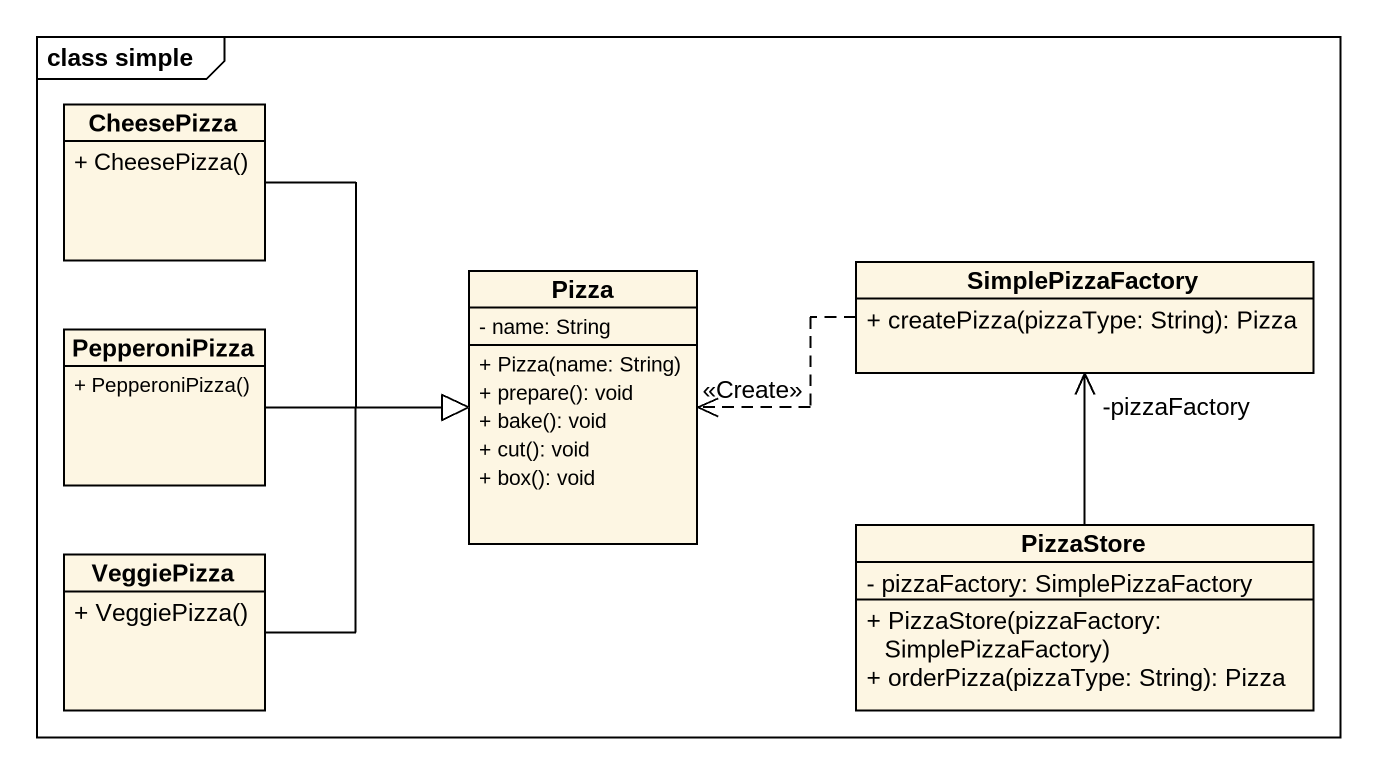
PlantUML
@startuml
mainframe class simple
hide circle
hide empty members
skinparam classAttributeIconSize 0
class CheesePizza {
  + CheesePizza()
}
class Pizza {
  - name: String
  + Pizza(name: String)
  + prepare(): void
  + bake(): void
  + cut(): void
  + box(): void
}
class SimplePizzaFactory {
  + createPizza(pizzaType: String): Pizza
}
class PepperoniPizza {
  + PepperoniPizza()
}
class VeggiePizza {
  + VeggiePizza()
}
class PizzaStore {
  - pizzaFactory: SimplePizzaFactory
  + PizzaStore(pizzaFactory: SimplePizzaFactory)
  + orderPizza(pizzaType: String): Pizza
}
CheesePizza -right-|> Pizza
SimplePizzaFactory .left.> Pizza : <<Create>>
PepperoniPizza -right-|> Pizza
VeggiePizza -right-|> Pizza
PizzaStore -up-> "-pizzaFactory" SimplePizzaFactory
@enduml
